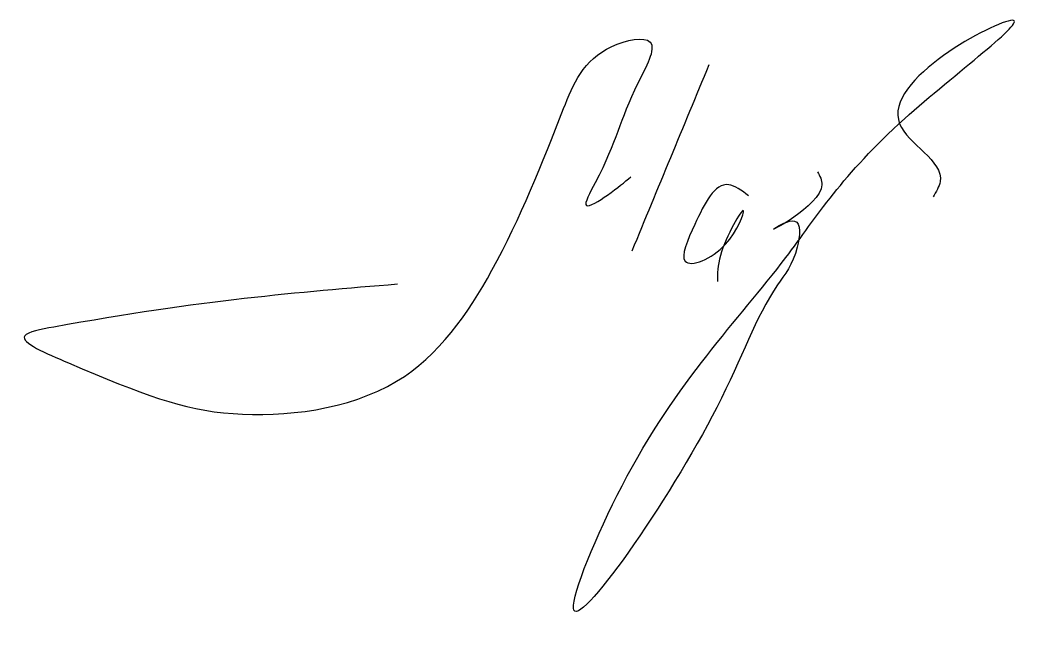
# Model space of a CAD drawing. Header units: inches. Extents: x 2123 to 3089, y -595 to -6.
import ezdxf

# ---------------------------------------------------------------- set-up
doc = ezdxf.new("R2010")
doc.units = ezdxf.units.IN
doc.header["$MEASUREMENT"] = 0

msp = doc.modelspace()

# ---------------------------------------------------------------- linework, layer by layer
at = {"color": 5}
for points in [[(2887.63, -151.65), (2891.83, -164.23), (2846.71, -205.67), (2865.6, -198.85), (2868.22, -224.03), (2849.33, -260.22), (2791.09, -377.72), (2653.63, -570.22), (2700.33, -452.73), (2857.2, -234), (2971.05, -100.77), (3074.41, -6.35), (2966.33, -105.49), (3005.16, -161.09), (2998.34, -175.77)], [(2484.93, -259.53), (2155.38, -300.6), (2127.71, -308.99), (2169.64, -334.97), (2327.28, -383.6), (2484.09, -352.58), (2575.49, -246.11), (2644.25, -91.02), (2690.37, -31.5), (2727.27, -27.31), (2715.53, -66.71), (2674.44, -162.28), (2666.05, -184.08), (2686.18, -174.02), (2708.82, -156.41)], [(2783.45, -49.11), (2709.66, -227.67)], [(2821.47, -174.57), (2802.46, -164.08), (2769.99, -202.11), (2760.81, -237.51), (2799.5, -221.12), (2816.56, -189), (2794.59, -231.94), (2791.63, -256.86)]]:
    msp.add_spline(points, degree=3, dxfattribs=at)

doc.saveas('drawing.dxf')
